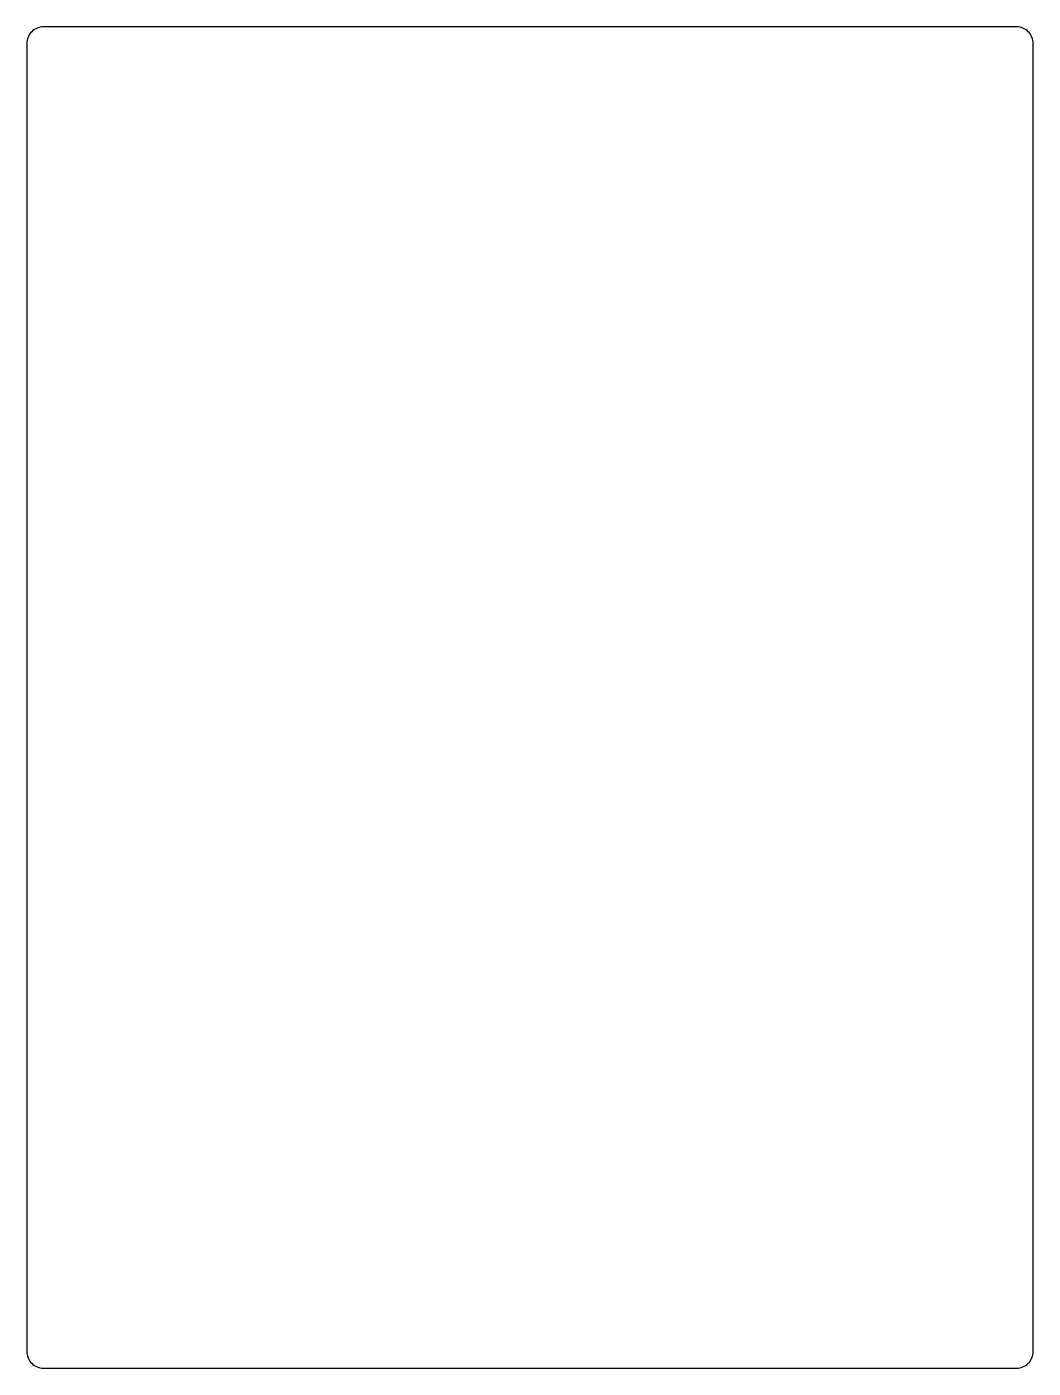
# Model space of a CAD drawing. Extents: x -300 to 300, y -400 to 400.
import ezdxf

# ---------------------------------------------------------------- set-up
doc = ezdxf.new("R2010")
doc.units = 0

msp = doc.modelspace()

# ---------------------------------------------------------------- linework, layer by layer
at = {"layer": '1'}
msp.add_lwpolyline([(300, 390, 0.414214), (290, 400), (-290, 400, 0.414214), (-300, 390), (-300, -390, 0.414214), (-290, -400), (290, -400, 0.414214), (300, -390)], format="xyb", close=True, dxfattribs=at)

doc.saveas('drawing.dxf')
